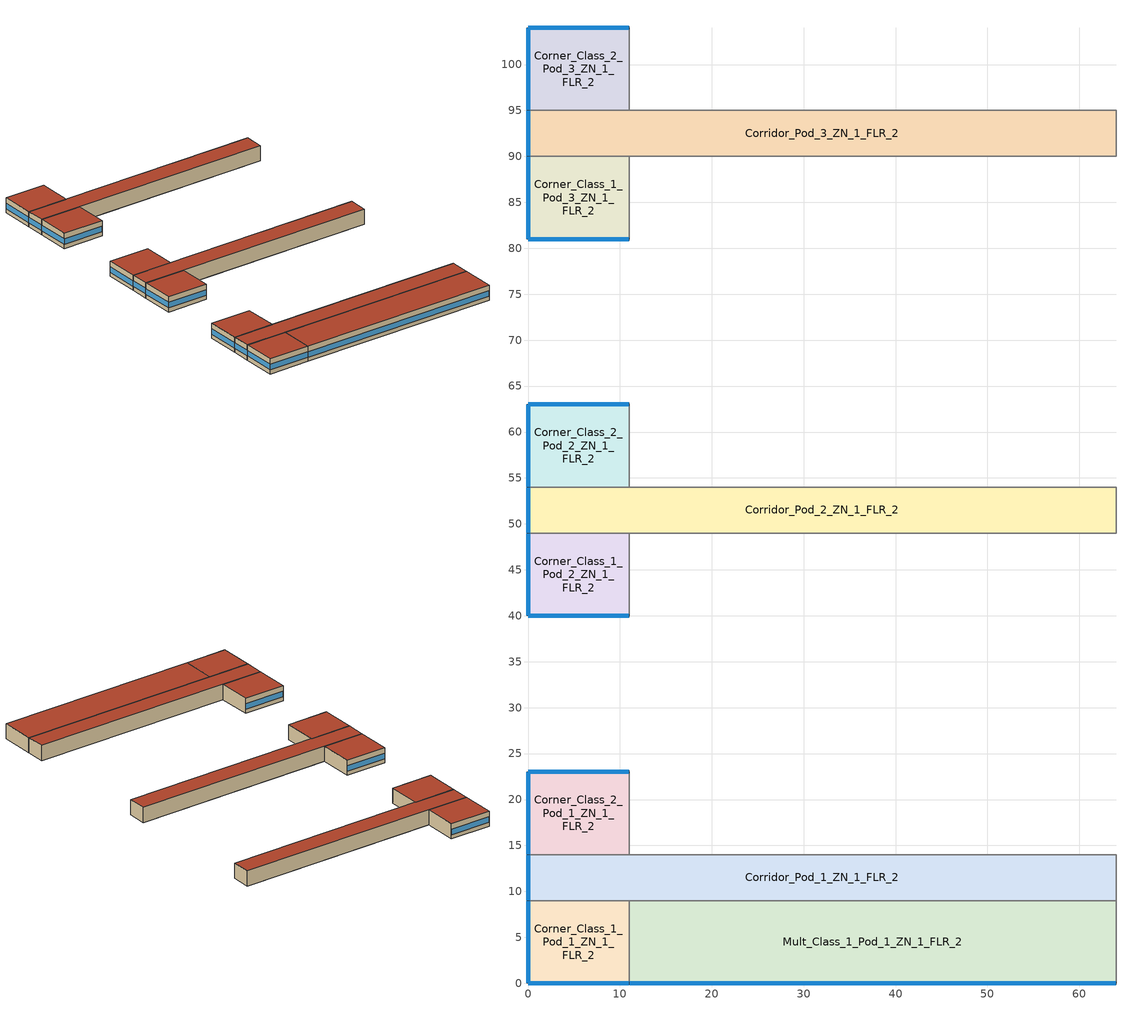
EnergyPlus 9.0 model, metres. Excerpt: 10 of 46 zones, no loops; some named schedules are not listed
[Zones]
Corner_Class_1_Pod_1_ZN_1_FLR_2
 floor to Corner_Class_1_Pod_1_ZN_1_FLR_1 (int_slab_floor): 0,9 11,9 11,0 0,0 z4
 wall outside (nonres_ext_wall): 0,9 0,0 11,0 z4:8
 wall to Mult_Class_1_Pod_1_ZN_1_FLR_2 (int_wall): 11,0 11,9 z4:8
 wall to Corridor_Pod_1_ZN_1_FLR_2 (int_wall): 11,9 0,9 z4:8
 window (NonresWindow_U_0.37_SHGC_0.36): 0.05,0 10.95,0 z5.1:6.51; 0,8.95 0,0.05 z5.1:6.52
 roof outside (nonres_roof): 0,0 11,0 11,9 0,9 z8
Mult_Class_1_Pod_1_ZN_1_FLR_2
 floor to Mult_Class_1_Pod_1_ZN_1_FLR_1 (int_slab_floor): 11,9 64,9 64,0 11,0 z4
 wall outside (nonres_ext_wall): 11,0 64,0 z4:8
 wall to Lobby_ZN_1_FLR_2 (int_wall): 64,0 64,9 z4:8
 wall to Corridor_Pod_1_ZN_1_FLR_2 (int_wall): 64,9 11,9 z4:8
 window (NonresWindow_U_0.37_SHGC_0.36): 11.05,0 63.95,0 z5.1:6.5
 roof outside (nonres_roof): 11,0 64,0 64,9 11,9 z8
Corridor_Pod_1_ZN_1_FLR_2
 floor to Corridor_Pod_1_ZN_1_FLR_1 (int_slab_floor): 0,14 64,14 64,9 0,9 z4
 wall outside (nonres_ext_wall): 0,14 0,9 z4:8
 wall to Lobby_ZN_1_FLR_2 (int_wall): 64,9 64,14 z4:8
 wall to Mult_Class_2_Pod_1_ZN_1_FLR_2 (int_wall): 64,14 11,14 z4:8
 wall to Corner_Class_2_Pod_1_ZN_1_FLR_2 (int_wall): 11,14 0,14 z4:8
 window (NonresWindow_U_0.37_SHGC_0.36): 0,13.95 0,9.05 z5.1:6.53
 roof outside (nonres_roof): 0,9 64,9 64,14 0,14 z8
Corner_Class_2_Pod_1_ZN_1_FLR_2
 floor to Corner_Class_2_Pod_1_ZN_1_FLR_1 (int_slab_floor): 0,23 11,23 11,14 0,14 z4
 wall outside (nonres_ext_wall): 11,23 0,23 0,14 z4:8
 wall to Mult_Class_2_Pod_1_ZN_1_FLR_2 (int_wall): 11,14 11,23 z4:8
 window (NonresWindow_U_0.37_SHGC_0.36): 10.95,23 0.05,23 z5.1:6.51; 0,22.95 0,14.05 z5.1:6.52
 roof outside (nonres_roof): 0,14 11,14 11,23 0,23 z8
Corner_Class_1_Pod_2_ZN_1_FLR_2
 floor to Corner_Class_1_Pod_2_ZN_1_FLR_1 (int_slab_floor): 0,49 11,49 11,40 0,40 z4
 wall outside (nonres_ext_wall): 0,49 0,40 11,40 z4:8
 wall to Mult_Class_1_Pod_2_ZN_1_FLR_2 (int_wall): 11,40 11,49 z4:8
 wall to Corridor_Pod_2_ZN_1_FLR_2 (int_wall): 11,49 0,49 z4:8
 window (NonresWindow_U_0.37_SHGC_0.36): 0.05,40 10.95,40 z5.1:6.51; 0,48.95 0,40.05 z5.1:6.52
 roof outside (nonres_roof): 0,40 11,40 11,49 0,49 z8
Corridor_Pod_2_ZN_1_FLR_2
 floor to Corridor_Pod_2_ZN_1_FLR_1 (int_slab_floor): 0,54 64,54 64,49 0,49 z4
 wall outside (nonres_ext_wall): 0,54 0,49 z4:8
 wall to Mult_Class_1_Pod_2_ZN_1_FLR_2 (int_wall): 11,49 64,49 z4:8
 wall to Main_Corridor_ZN_1_FLR_2 (int_wall): 64,49 64,54 z4:8
 wall to Mult_Class_2_Pod_2_ZN_1_FLR_2 (int_wall): 64,54 11,54 z4:8
 wall to Corner_Class_2_Pod_2_ZN_1_FLR_2 (int_wall): 11,54 0,54 z4:8
 window (NonresWindow_U_0.37_SHGC_0.36): 0,53.95 0,49.05 z5.1:6.53
 roof outside (nonres_roof): 0,49 64,49 64,54 0,54 z8
Corner_Class_2_Pod_2_ZN_1_FLR_2
 floor to Corner_Class_2_Pod_2_ZN_1_FLR_1 (int_slab_floor): 0,63 11,63 11,54 0,54 z4
 wall outside (nonres_ext_wall): 11,63 0,63 0,54 z4:8
 wall to Mult_Class_2_Pod_2_ZN_1_FLR_2 (int_wall): 11,54 11,63 z4:8
 window (NonresWindow_U_0.37_SHGC_0.36): 10.95,63 0.05,63 z5.1:6.51; 0,62.95 0,54.05 z5.1:6.52
 roof outside (nonres_roof): 0,54 11,54 11,63 0,63 z8
Corner_Class_1_Pod_3_ZN_1_FLR_2
 floor to Corner_Class_1_Pod_3_ZN_1_FLR_1 (int_slab_floor): 0,90 11,90 11,81 0,81 z4
 wall outside (nonres_ext_wall): 0,90 0,81 11,81 z4:8
 wall to Mult_Class_1_Pod_3_ZN_1_FLR_2 (int_wall): 11,81 11,90 z4:8
 wall to Corridor_Pod_3_ZN_1_FLR_2 (int_wall): 11,90 0,90 z4:8
 window (NonresWindow_U_0.37_SHGC_0.36): 0.05,81 10.95,81 z5.1:6.51; 0,89.95 0,81.05 z5.1:6.52
 roof outside (nonres_roof): 0,81 11,81 11,90 0,90 z8
Corridor_Pod_3_ZN_1_FLR_2
 floor to Corridor_Pod_3_ZN_1_FLR_1 (int_slab_floor): 0,95 64,95 64,90 0,90 z4
 wall outside (nonres_ext_wall): 0,95 0,90 z4:8
 wall to Mult_Class_1_Pod_3_ZN_1_FLR_2 (int_wall): 11,90 64,90 z4:8
 wall to Bathrooms_ZN_1_FLR_2 (int_wall): 64,90 64,95 z4:8
 wall to Mult_Class_2_Pod_3_ZN_1_FLR_2 (int_wall): 64,95 11,95 z4:8
 wall to Corner_Class_2_Pod_3_ZN_1_FLR_2 (int_wall): 11,95 0,95 z4:8
 window (NonresWindow_U_0.37_SHGC_0.36): 0,94.95 0,90.05 z5.1:6.53
 roof outside (nonres_roof): 0,90 64,90 64,95 0,95 z8
Corner_Class_2_Pod_3_ZN_1_FLR_2
 floor to Corner_Class_2_Pod_3_ZN_1_FLR_1 (int_slab_floor): 0,104 11,104 11,95 0,95 z4
 wall outside (nonres_ext_wall): 11,104 0,104 0,95 z4:8
 wall to Mult_Class_2_Pod_3_ZN_1_FLR_2 (int_wall): 11,95 11,104 z4:8
 window (NonresWindow_U_0.37_SHGC_0.36): 10.95,104 0.05,104 z5.1:6.51; 0,103.95 0,95.05 z5.1:6.52
 roof outside (nonres_roof): 0,95 11,95 11,104 0,104 z8
[Building]
SchoolSecondary: North Axis {deg}=0; Terrain=City; Loads Convergence Tolerance Value=0.04; Temperature Convergence Tolerance Value {deltaC}=0.2; Solar Distribution=FullInteriorAndExterior; Maximum Number of Warmup Days=25; Minimum Number of Warmup Days=6
[Site:Location]
Site:Location=New.York-John.F.Kennedy.Intl.AP_NY_USA WMO=744860; Latitude {N+ S-}=40.66; Longitude {W- E+}=-73.8; Time Zone Relative to GMT {GMT+/-}=-5; Elevation {m}=7
[SizingPeriod:DesignDay] Day of Month=21; Dry-Bulb Temperature Range Modifier Type=DefaultMultipliers; Humidity Condition Type=Wetbulb; Barometric Pressure {Pa}=101241; Rain {Yes/No}=No; Snow on ground {Yes/No}=No; Daylight Savings Time Indicator=No
Name | Month | Day Type | Maximum Dry-Bulb Temperature {C} | Daily Dry-Bulb Temperature Range {C} | Wetbulb at Maximum Dry-Bulb {C} | Wind Speed {m/s} design conditions vs. traditional 6.71 m/s (15 mph) | Wind Direction {Degrees; N=0, S=180} | Solar Model Indicator | Clearness {0.0 to 1.1} | Wind Speed {m/s} design conditions vs. traditional 3.35 m/s (7mph) | ASHRAE Clear Sky Optical Depth for Beam Irradiance (taub) | ASHRAE Clear Sky Optical Depth for Diffuse Irradiance (taud)
New.York-John.F.Kennedy.Intl.AP_NY_USA Ann Htg 99.6% Condns DB | 1 | WinterDesignDay | -10.7 | 0 | -10.7 | 7.5 | 320 | ASHRAEClearSky | 0
New.York-John.F.Kennedy.Intl.AP_NY_USA Ann Clg .4% Condns DB=>MWB | 7 | SummerDesignDay | 32.1 | 7.4 | 23.1 |  | 230 | ASHRAETau |  | 5.6 | 0.541 | 1.8
[Site:WaterMainsTemperature]
Calculation Method=CORRELATION; Annual average outdoor air temperature {C}=12.4667; Maximum difference in monthly average outdoor air temperatures {C}=25.2
[Site:GroundTemperature:FCfactorMethod]
January Ground Temperature {C}=14; February Ground Temperature {C}=7.3; March Ground Temperature {C}=3.3; April Ground Temperature {C}=1.2; May Ground Temperature {C}=-0.2; June Ground Temperature {C}=5.6; July Ground Temperature {C}=10.9; August Ground Temperature {C}=16.1; September Ground Temperature {C}=21.7; October Ground Temperature {C}=25; November Ground Temperature {C}=24.8; December Ground Temperature {C}=19.9
[Material:NoMass]
CP02 CARPET PAD: VeryRough, 0.21648, 0.9, 0.7, 0.8
Nonres_Roof_Insulation: MediumSmooth, 5.30668, 0.9, 0.7, 0.7
Nonres_Exterior_Wall_Insulation: MediumSmooth, 2.368, 0.9, 0.7, 0.7
[Construction]
InteriorFurnishings: Std Wood 6inch
int_wall: G01 13mm gypsum board, G01 13mm gypsum board
int_slab_floor: 100mm Normalweight concrete floor, CP02 CARPET PAD
nonres_roof: F13 Built-up roofing, Nonres_Roof_Insulation, F08 Metal surface
nonres_ext_wall: F07 25mm stucco, G01 16mm gypsum board, Nonres_Exterior_Wall_Insulation, G01 16mm gypsum board
NonresWindow_U_0.37_SHGC_0.36: Nonres Window Glazing Layer
[Material]
Name | Roughness | Thickness {m} | Conductivity {W/m-K} | Density {kg/m3} | Specific Heat {J/kg-K} | Thermal Absorptance | Solar Absorptance | Visible Absorptance | Absorptance:Thermal | Absorptance:Solar | Absorptance:Visible
Std Wood 6inch | MediumSmooth | 0.15 | 0.12 | 540 | 1210 | 0.9 | 0.7 | 0.7
F07 25mm stucco | Smooth | 0.0254 | 0.72 | 1856 | 840 | 0.9 | 0.7 | 0.7
F08 Metal surface | Smooth | 0.0008 | 45.28 | 7824 | 500
F13 Built-up roofing | Rough | 0.0095 | 0.16 | 1120 | 1460 |  |  |  | 0.9 | 0.77
G01 13mm gypsum board | Smooth | 0.0127 | 0.16 | 800 | 1090 |  |  |  | 0.9 | 0.7 | 0.5
G01 16mm gypsum board | MediumSmooth | 0.0159 | 0.16 | 800 | 1090
100mm Normalweight concrete floor | MediumRough | 0.1016 | 2.31 | 2322 | 832
[WindowMaterial:SimpleGlazingSystem]
Nonres Window Glazing Layer: U-Factor {W/m2-K}=2.10096; Solar Heat Gain Coefficient=0.36; Visible Transmittance=0.396
[Zone] Type=1; Multiplier=1; Ceiling Height {m}=4; Floor Area {m2}=autocalculate; Part of Total Floor Area=Yes
Name | Volume {m3}
Corner_Class_1_Pod_1_ZN_1_FLR_2; Corner_Class_2_Pod_1_ZN_1_FLR_2; Corner_Class_1_Pod_2_ZN_1_FLR_2; Corner_Class_2_Pod_2_ZN_1_FLR_2; Corner_Class_1_Pod_3_ZN_1_FLR_2; Corner_Class_2_Pod_3_ZN_1_FLR_2 | 396
Mult_Class_1_Pod_1_ZN_1_FLR_2 | 1908
Corridor_Pod_1_ZN_1_FLR_2; Corridor_Pod_2_ZN_1_FLR_2; Corridor_Pod_3_ZN_1_FLR_2 | 1280
[InternalMass] Construction=InteriorFurnishings
Name | Zone | Surface Area {m2}
Corner_Class_1_Pod_1_ZN_1_FLR_2_InternalMass_1 | Corner_Class_1_Pod_1_ZN_1_FLR_2 | 198
Mult_Class_1_Pod_1_ZN_1_FLR_2_InternalMass_1 | Mult_Class_1_Pod_1_ZN_1_FLR_2 | 954
Corridor_Pod_1_ZN_1_FLR_2_InternalMass_1 | Corridor_Pod_1_ZN_1_FLR_2 | 640
Corner_Class_2_Pod_1_ZN_1_FLR_2_InternalMass_1 | Corner_Class_2_Pod_1_ZN_1_FLR_2 | 198
Corner_Class_1_Pod_2_ZN_1_FLR_2_InternalMass_1 | Corner_Class_1_Pod_2_ZN_1_FLR_2 | 198
Corridor_Pod_2_ZN_1_FLR_2_InternalMass_1 | Corridor_Pod_2_ZN_1_FLR_2 | 640
Corner_Class_2_Pod_2_ZN_1_FLR_2_InternalMass_1 | Corner_Class_2_Pod_2_ZN_1_FLR_2 | 198
Corner_Class_1_Pod_3_ZN_1_FLR_2_InternalMass_1 | Corner_Class_1_Pod_3_ZN_1_FLR_2 | 198
Corridor_Pod_3_ZN_1_FLR_2_InternalMass_1 | Corridor_Pod_3_ZN_1_FLR_2 | 640
Corner_Class_2_Pod_3_ZN_1_FLR_2_InternalMass_1 | Corner_Class_2_Pod_3_ZN_1_FLR_2 | 198
[People] Number of People Schedule=BLDG_OCC_SCH; Fraction Radiant=0.3; Sensible Heat Fraction=AUTOCALCULATE; Activity Level Schedule=ACTIVITY_SCH; Enable ASHRAE 55 Comfort Warnings=No; Mean Radiant Temperature Calculation Type=ZoneAveraged; Work Efficiency Schedule=WORK_EFF_SCH; Clothing Insulation Calculation Method=ClothingInsulationSchedule; Clothing Insulation Schedule=CLOTHING_SCH; Air Velocity Schedule=AIR_VELO_SCH; Thermal Comfort Model 1 Type=FANGER
Name | Zone or ZoneList | Number of People Calculation Method | Zone Floor Area per Person {m2/person}
Corner_Class_1_Pod_1_ZN_1_FLR_2 | Corner_Class_1_Pod_1_ZN_1_FLR_2 | Area/Person | 2.654
Mult_Class_1_Pod_1_ZN_1_FLR_2 | Mult_Class_1_Pod_1_ZN_1_FLR_2 | Area/Person | 2.654
Corridor_Pod_1_ZN_1_FLR_2 | Corridor_Pod_1_ZN_1_FLR_2 | People
Corner_Class_2_Pod_1_ZN_1_FLR_2 | Corner_Class_2_Pod_1_ZN_1_FLR_2 | Area/Person | 2.654
Corner_Class_1_Pod_2_ZN_1_FLR_2 | Corner_Class_1_Pod_2_ZN_1_FLR_2 | Area/Person | 2.654
Corridor_Pod_2_ZN_1_FLR_2 | Corridor_Pod_2_ZN_1_FLR_2 | People
Corner_Class_2_Pod_2_ZN_1_FLR_2 | Corner_Class_2_Pod_2_ZN_1_FLR_2 | Area/Person | 2.654
Corner_Class_1_Pod_3_ZN_1_FLR_2 | Corner_Class_1_Pod_3_ZN_1_FLR_2 | Area/Person | 2.654
Corridor_Pod_3_ZN_1_FLR_2 | Corridor_Pod_3_ZN_1_FLR_2 | People
Corner_Class_2_Pod_3_ZN_1_FLR_2 | Corner_Class_2_Pod_3_ZN_1_FLR_2 | Area/Person | 2.654
[Lights] Design Level Calculation Method=Watts/Area; Return Air Fraction=0; Fraction Radiant=0.37; Fraction Visible=0.2; Fraction Replaceable=1; Return Air Fraction Calculated from Plenum Temperature=No
Name | Zone or ZoneList | Schedule | Watts per Zone Floor Area {W/m2}
Corner_Class_1_Pod_1_ZN_1_FLR_2_Lights | Corner_Class_1_Pod_1_ZN_1_FLR_2 | BLDG_LIGHT_CLASSROOM_SCH | 7.64238
Mult_Class_1_Pod_1_ZN_1_FLR_2_Lights | Mult_Class_1_Pod_1_ZN_1_FLR_2 | BLDG_LIGHT_CLASSROOM_SCH | 7.64238
Corridor_Pod_1_ZN_1_FLR_2_Lights | Corridor_Pod_1_ZN_1_FLR_2 | BLDG_LIGHT_CORRIDOR_SCH | 4.4132
Corner_Class_2_Pod_1_ZN_1_FLR_2_Lights | Corner_Class_2_Pod_1_ZN_1_FLR_2 | BLDG_LIGHT_CLASSROOM_SCH | 7.64238
Corner_Class_1_Pod_2_ZN_1_FLR_2_Lights | Corner_Class_1_Pod_2_ZN_1_FLR_2 | BLDG_LIGHT_CLASSROOM_SCH | 7.64238
Corridor_Pod_2_ZN_1_FLR_2_Lights | Corridor_Pod_2_ZN_1_FLR_2 | BLDG_LIGHT_CORRIDOR_SCH | 4.4132
Corner_Class_2_Pod_2_ZN_1_FLR_2_Lights | Corner_Class_2_Pod_2_ZN_1_FLR_2 | BLDG_LIGHT_CLASSROOM_SCH | 7.64238
Corner_Class_1_Pod_3_ZN_1_FLR_2_Lights | Corner_Class_1_Pod_3_ZN_1_FLR_2 | BLDG_LIGHT_CLASSROOM_SCH | 7.64238
Corridor_Pod_3_ZN_1_FLR_2_Lights | Corridor_Pod_3_ZN_1_FLR_2 | BLDG_LIGHT_CORRIDOR_SCH | 4.4132
Corner_Class_2_Pod_3_ZN_1_FLR_2_Lights | Corner_Class_2_Pod_3_ZN_1_FLR_2 | BLDG_LIGHT_CLASSROOM_SCH | 7.64238
[ElectricEquipment] Schedule=BLDG_EQUIP_SCH; Design Level Calculation Method=EquipmentLevel; Fraction Latent=0; Fraction Radiant=0.5; Fraction Lost=0
Name | Zone or ZoneList | Design Level {W}
Corner_Class_1_Pod_1_ZN_1_FLR_2_PlugMisc_Equip | Corner_Class_1_Pod_1_ZN_1_FLR_2 | 990
Mult_Class_1_Pod_1_ZN_1_FLR_2_PlugMisc_Equip | Mult_Class_1_Pod_1_ZN_1_FLR_2 | 4770
Corridor_Pod_1_ZN_1_FLR_2_PlugMisc_Equip | Corridor_Pod_1_ZN_1_FLR_2 | 1280
Corner_Class_2_Pod_1_ZN_1_FLR_2_PlugMisc_Equip | Corner_Class_2_Pod_1_ZN_1_FLR_2 | 990
Corner_Class_1_Pod_2_ZN_1_FLR_2_PlugMisc_Equip | Corner_Class_1_Pod_2_ZN_1_FLR_2 | 990
Corridor_Pod_2_ZN_1_FLR_2_PlugMisc_Equip | Corridor_Pod_2_ZN_1_FLR_2 | 1280
Corner_Class_2_Pod_2_ZN_1_FLR_2_PlugMisc_Equip | Corner_Class_2_Pod_2_ZN_1_FLR_2 | 990
Corner_Class_1_Pod_3_ZN_1_FLR_2_PlugMisc_Equip | Corner_Class_1_Pod_3_ZN_1_FLR_2 | 990
Corridor_Pod_3_ZN_1_FLR_2_PlugMisc_Equip | Corridor_Pod_3_ZN_1_FLR_2 | 1280
Corner_Class_2_Pod_3_ZN_1_FLR_2_PlugMisc_Equip | Corner_Class_2_Pod_3_ZN_1_FLR_2 | 990
[Daylighting:Controls] Daylighting Method=SplitFlux; Lighting Control Type=Continuousoff; Minimum Input Power Fraction for Continuous or ContinuousOff Dimming Control=0.2; Minimum Light Output Fraction for Continuous or ContinuousOff Dimming Control=0.2; Number of Stepped Control Steps=3; Probability Lighting will be Reset When Needed in Manual Stepped Control=1; Maximum Allowable Discomfort Glare Index=22; Illuminance Setpoint at Reference Point 1 {lux}=377; Illuminance Setpoint at Reference Point 2 {lux}=377
Name | Zone | Glare Calculation Daylighting Reference Point | Glare Calculation Azimuth Angle of View Direction Clockwise from Zone y-Axis {deg} | Daylighting Reference Point 1 | Fraction of Zone Controlled by Reference Point 1 | Daylighting Reference Point 2 | Fraction of Zone Controlled by Reference Point 2
Corner_Class_1_Pod_1_ZN_1_FLR_2_DaylCtrl | Corner_Class_1_Pod_1_ZN_1_FLR_2 | Corner_Class_1_Pod_1_ZN_1_FLR_2_DaylRefPt1 | 180 | Corner_Class_1_Pod_1_ZN_1_FLR_2_DaylRefPt1 | 0.56 | Corner_Class_1_Pod_1_ZN_1_FLR_2_DaylRefPt2 | 0.2
Mult_Class_1_Pod_1_ZN_1_FLR_2_DaylCtrl | Mult_Class_1_Pod_1_ZN_1_FLR_2 | Mult_Class_1_Pod_1_ZN_1_FLR_2_DaylRefPt1 | 180 | Mult_Class_1_Pod_1_ZN_1_FLR_2_DaylRefPt1 | 0.28 | Mult_Class_1_Pod_1_ZN_1_FLR_2_DaylRefPt2 | 0.28
Corner_Class_2_Pod_1_ZN_1_FLR_2_DaylCtrl | Corner_Class_2_Pod_1_ZN_1_FLR_2 | Corner_Class_2_Pod_1_ZN_1_FLR_2_DaylRefPt1 | 270 | Corner_Class_2_Pod_1_ZN_1_FLR_2_DaylRefPt1 | 0.56 | Corner_Class_2_Pod_1_ZN_1_FLR_2_DaylRefPt2 | 0.2
Corner_Class_1_Pod_2_ZN_1_FLR_2_DaylCtrl | Corner_Class_1_Pod_2_ZN_1_FLR_2 | Corner_Class_1_Pod_2_ZN_1_FLR_2_DaylRefPt1 | 180 | Corner_Class_1_Pod_2_ZN_1_FLR_2_DaylRefPt1 | 0.56 | Corner_Class_1_Pod_2_ZN_1_FLR_2_DaylRefPt2 | 0.2
Corner_Class_2_Pod_2_ZN_1_FLR_2_DaylCtrl | Corner_Class_2_Pod_2_ZN_1_FLR_2 | Corner_Class_2_Pod_2_ZN_1_FLR_2_DaylRefPt1 | 270 | Corner_Class_2_Pod_2_ZN_1_FLR_2_DaylRefPt1 | 0.56 | Corner_Class_2_Pod_2_ZN_1_FLR_2_DaylRefPt2 | 0.2
Corner_Class_1_Pod_3_ZN_1_FLR_2_DaylCtrl | Corner_Class_1_Pod_3_ZN_1_FLR_2 | Corner_Class_1_Pod_3_ZN_1_FLR_2_DaylRefPt1 | 180 | Corner_Class_1_Pod_3_ZN_1_FLR_2_DaylRefPt1 | 0.56 | Corner_Class_1_Pod_3_ZN_1_FLR_2_DaylRefPt2 | 0.2
Corner_Class_2_Pod_3_ZN_1_FLR_2_DaylCtrl | Corner_Class_2_Pod_3_ZN_1_FLR_2 | Corner_Class_2_Pod_3_ZN_1_FLR_2_DaylRefPt1 | 270 | Corner_Class_2_Pod_3_ZN_1_FLR_2_DaylRefPt1 | 0.56 | Corner_Class_2_Pod_3_ZN_1_FLR_2_DaylRefPt2 | 0.2
[ZoneInfiltration:DesignFlowRate] Schedule=INFIL_SCH_PNNL; Design Flow Rate Calculation Method=Flow/ExteriorArea; Constant Term Coefficient=0; Temperature Term Coefficient=0; Velocity Term Coefficient=0.224; Velocity Squared Term Coefficient=0
Name | Zone or ZoneList | Flow per Exterior Surface Area {m3/s-m2}
Corner_Class_1_Pod_1_ZN_1_FLR_2_Infiltration | Corner_Class_1_Pod_1_ZN_1_FLR_2 | 0.000254325
Mult_Class_1_Pod_1_ZN_1_FLR_2_Infiltration | Mult_Class_1_Pod_1_ZN_1_FLR_2 | 0.00017524
Corridor_Pod_1_ZN_1_FLR_2_Infiltration | Corridor_Pod_1_ZN_1_FLR_2 | 3.35686e-05
Corner_Class_2_Pod_1_ZN_1_FLR_2_Infiltration | Corner_Class_2_Pod_1_ZN_1_FLR_2 | 0.000254325
Corner_Class_1_Pod_2_ZN_1_FLR_2_Infiltration | Corner_Class_1_Pod_2_ZN_1_FLR_2 | 0.000254325
Corridor_Pod_2_ZN_1_FLR_2_Infiltration | Corridor_Pod_2_ZN_1_FLR_2 | 3.35686e-05
Corner_Class_2_Pod_2_ZN_1_FLR_2_Infiltration | Corner_Class_2_Pod_2_ZN_1_FLR_2 | 0.000254325
Corner_Class_1_Pod_3_ZN_1_FLR_2_Infiltration | Corner_Class_1_Pod_3_ZN_1_FLR_2 | 0.000254325
Corridor_Pod_3_ZN_1_FLR_2_Infiltration | Corridor_Pod_3_ZN_1_FLR_2 | 3.35686e-05
Corner_Class_2_Pod_3_ZN_1_FLR_2_Infiltration | Corner_Class_2_Pod_3_ZN_1_FLR_2 | 0.000254325
[Exterior:Lights] Control Option=AstronomicalClock
Name | Schedule | Design Level {W}
Exterior_Lights_a | Exterior_lighting_schedule_a | 441.8
Exterior_Lights_b | Exterior_lighting_schedule_b_2016 | 2994.5
Exterior_Lights_c | Exterior_lighting_schedule_c_2016 | 2973.7
[EnergyManagementSystem:ProgramCallingManager]
SET_cCL1_Pod_2_ZN_1_FLR_1_Light_EMS_Program_Prog_Manager: BeginTimestepBeforePredictor; SET_cCL1_Pod_2_ZN_1_FLR_1_Light_EMS_Program
SET_mCl1_Pod_2_ZN_1_FLR_1_Light_EMS_Program_Prog_Manager: BeginTimestepBeforePredictor; SET_mCl1_Pod_2_ZN_1_FLR_1_Light_EMS_Program
SET_cPOD2_ZN_1_FLR_1_Light_EMS_Program_Prog_Manager: BeginTimestepBeforePredictor; SET_cPOD2_ZN_1_FLR_1_Light_EMS_Program
SET_cCL2_Pod_2_ZN_1_FLR_1_Light_EMS_Program_Prog_Manager: BeginTimestepBeforePredictor; SET_cCL2_Pod_2_ZN_1_FLR_1_Light_EMS_Program
SET_mCl2_Pod_2_ZN_1_FLR_1_Light_EMS_Program_Prog_Manager: BeginTimestepBeforePredictor; SET_mCl2_Pod_2_ZN_1_FLR_1_Light_EMS_Program
SET_cCL1_Pod_3_ZN_1_FLR_1_Light_EMS_Program_Prog_Manager: BeginTimestepBeforePredictor; SET_cCL1_Pod_3_ZN_1_FLR_1_Light_EMS_Program
SET_mCl1_Pod_3_ZN_1_FLR_1_Light_EMS_Program_Prog_Manager: BeginTimestepBeforePredictor; SET_mCl1_Pod_3_ZN_1_FLR_1_Light_EMS_Program
SET_cPOD3_ZN_1_FLR_1_Light_EMS_Program_Prog_Manager: BeginTimestepBeforePredictor; SET_cPOD3_ZN_1_FLR_1_Light_EMS_Program
SET_cCL2_Pod_3_ZN_1_FLR_1_Light_EMS_Program_Prog_Manager: BeginTimestepBeforePredictor; SET_cCL2_Pod_3_ZN_1_FLR_1_Light_EMS_Program
